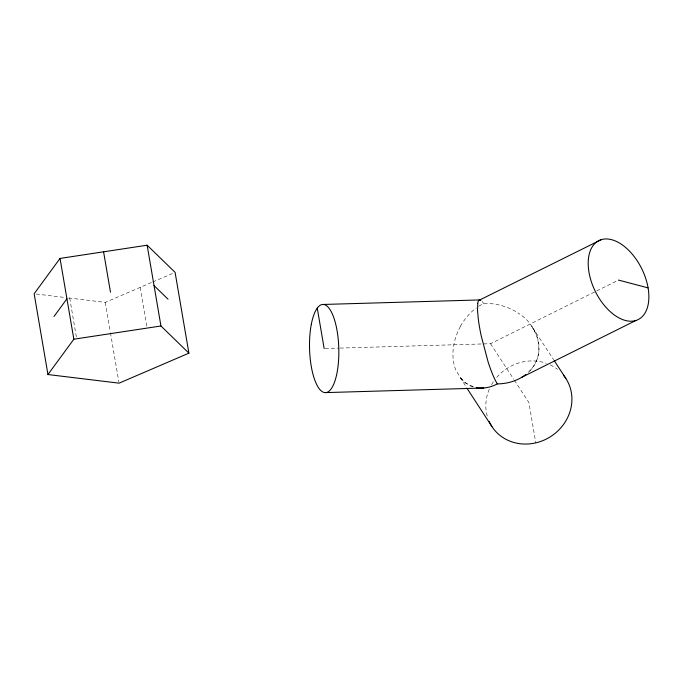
<?xml version="1.0" encoding="UTF-8"?>
<svg xmlns="http://www.w3.org/2000/svg" width="683" height="683" viewBox="0 0 683 683"><rect width="100%" height="100%" fill="white"/><g stroke="black" fill="none" stroke-linecap="round" stroke-linejoin="round"><path stroke-width="0.51" stroke-dasharray="3.42 2.56" d="M460.427 326.414C455.962 334.559 453.222 343.711 452.949 353.017A38.479 27.738 -75.2 0 0 455.903 370.28L466.583 387.654M529.598 371.04C547.185 353.999 537.615 324.169 517.962 313.036M528.121 372.491C534.149 366.908 538.178 359.19 538.921 350.977A38.479 33.399 36.2 0 0 535.976 333.714L531.476 325.842L553.614 359.719M340.16 348.074L490.531 343.711L618.542 280.09M68.659 297.942L105.259 302.381L151.814 282.378M152.787 281.959L173.158 273.209M325.228 348.509L339.092 348.108M36.242 294.014L64.475 297.438M473.336 386.663L466.054 383.325L459.676 377.042L464.653 382.267L469.025 385.127M490.531 343.711L513.77 379.33M514.35 380.226L528.881 402.492L535.788 442.883M140.177 287.372L146.905 326.73M105.259 302.381L110.287 331.75M110.467 332.8L118.893 382.113M69.709 298.07L76.436 337.419M487.184 415.956A44.105 40.459 -33.1 0 1 489.54 388.661M491.538 384.7A44.105 40.459 -33.1 0 1 493.442 381.652M496.737 377.358A44.105 40.459 -33.1 0 1 546.349 363.279M550.302 364.91A44.105 40.459 -33.1 0 1 557.516 369.366M472.918 386.843A55.118 39.742 -75.2 0 1 468.956 385.323M460.342 326.329A55.332 39.896 -75.2 0 1 476.264 307.956M478.681 306.283A55.332 39.896 -75.2 0 1 483.649 303.508A55.332 48.023 36.2 0 1 518.03 312.916M482.198 301.493A55.118 8.102 76.9 0 1 483.658 303.534"/><path stroke-width="1.02" d="M477.793 303.286L477.528 310.159L478.237 318.5A38.479 5.652 76.9 0 0 481.182 335.763L488.114 361.947A55.332 8.128 76.9 0 0 497.395 383.906A55.118 47.844 36.2 0 0 525.867 374.532M60.036 258.422L34.15 293.758L47.955 374.54L119.073 383.163L188.901 353.154L175.096 272.372L147.144 245.206L60.036 258.422L73.841 339.203L47.955 374.54M53.991 316.485L66.934 298.812M521.616 377.358L635.83 320.515A44.105 25.843 63.6 0 0 631.485 253.273A44.105 25.843 63.6 0 0 588.302 266.49A44.105 25.843 63.6 0 0 635.83 320.515M478.843 300.418L601.245 239.673M73.841 339.203L160.949 325.987L188.901 353.154M322.504 304.481L480.115 299.922M325.817 392.597L483.752 387.995M618.542 280.09L648.09 287.876M154.042 285.596L168.027 299.18M554.195 360.607L565.848 378.433M467.155 388.533L491.914 426.542M317.262 308.144L324.16 348.535M147.144 245.206L160.949 325.987M103.585 251.814L110.492 292.204M563.449 375.163A44.105 40.459 -33.1 0 1 550.088 436.949A44.105 40.459 -33.1 0 1 489.096 421.351M497.395 383.88A55.118 39.742 -75.2 0 1 476.171 387.62M477.741 303.09A55.118 8.102 76.9 0 1 480.9 300.281M311.363 324.066A44.105 14.616 88.3 0 0 324.348 392.529A44.105 14.616 88.3 0 0 336.77 329.018A44.105 14.616 88.3 0 0 311.363 324.066"/></g></svg>
